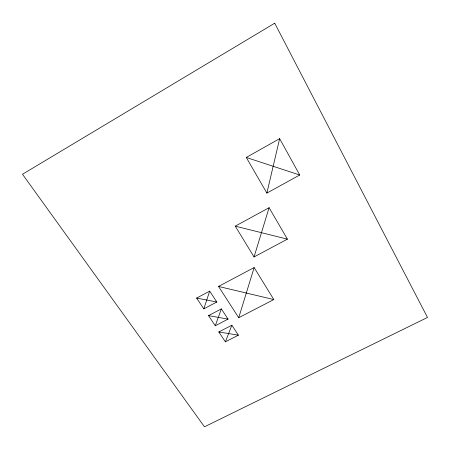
<?xml version="1.0" encoding="UTF-8"?>
<svg xmlns="http://www.w3.org/2000/svg" width="450" height="450" viewBox="0 0 450 450"><rect width="100%" height="100%" fill="white"/><g stroke="black" fill="none" stroke-linecap="round" stroke-linejoin="round"><path stroke-width="0.67" d="M266.878 193.084L279.647 138.639L246.279 157.461L266.878 193.084L299.723 175.011L279.647 138.639M254.047 256.944L269.094 207.692L287.415 239.153L254.047 256.944L235.254 226.153L269.094 207.692M238.719 317.723L254.143 267.559L273.803 299.559L238.719 317.723L218.531 286.442L254.143 267.559M203.782 308.863L209.694 291.127L216.81 302.017L203.782 308.863L196.611 298.069L209.694 291.127M215.269 325.761L221.366 308.897L228.049 319.129L215.269 325.761L208.53 315.613L221.366 308.897M225.388 341.837L231.874 325.215L238.382 335.177L225.388 341.837L218.824 331.959L231.874 325.215M218.824 331.959L238.382 335.177M208.53 315.613L228.049 319.129M196.611 298.069L216.81 302.017M218.531 286.442L273.803 299.559M235.254 226.153L287.415 239.153M246.279 157.461L299.723 175.011M274.714 23.198L22.5 174.251L204.474 426.803L427.5 317.452L274.714 23.198"/></g></svg>
